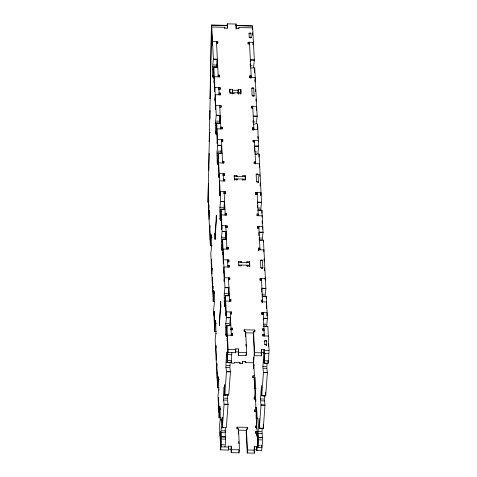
<?xml version="1.0" encoding="UTF-8"?>
<svg xmlns="http://www.w3.org/2000/svg" width="477" height="477" viewBox="0 0 477 477"><rect width="100%" height="100%" fill="white"/><g stroke="black" fill="none" stroke-linecap="round" stroke-linejoin="round"><path stroke-width="0.72" d="M209.153 153.803L207.966 202.397L208.336 183.472L208.664 183.347L208.592 186M209.528 141.574A1.324 1.318 0 0 1 209.147 141.621L209.987 110.855M210.357 98.632A1.324 1.318 0 0 1 209.981 98.679L211.406 25.156L227.308 25.388L227.255 28.232M210.309 132.588L209.564 132.606L208.592 170.253M211.651 25.066L209.743 119.417M209.647 132.576L209.516 135.253M221.411 151.054L221.435 149.82M221.483 153.648L221.566 149.355M236.037 29.121L236.109 25.573L252.566 25.919L252.524 28.071M252.279 28.167L252.566 25.919M211.52 31.81L211.567 30.218M214.716 301.697L213.231 301.667L213.785 290.386L213.97 293.289L214.197 291.685L214.382 292.789L214.417 302.537L213.636 309.662L214.745 331.658L216.069 331.688M214.745 331.658L215.306 320.377L215.485 323.281L216.475 323.299M226.474 239.734C226.772 238.929 222.312 238.834 222.515 239.651L221.978 250.604L221.793 247.706L221.566 249.31L221.382 248.207L221.346 238.458L222.127 231.333L221.012 209.337L224.959 209.653M218.585 387.825L217.595 387.807L218.15 376.526L218.329 379.424L219.319 379.448M220.434 417.822L219.11 417.792L219.664 406.517L219.849 409.415L220.839 409.433M230.844 325.702L226.897 325.463L226.342 336.744L226.158 333.846L225.931 335.444L225.746 334.341L225.71 324.593L226.492 317.467L225.377 295.472L229.336 295.555L229.318 295.877M254.497 72.826L254.724 67.913L250.753 67.984M257.341 128.975C257.705 124.211 258.826 122.81 253.585 124.294M258.945 156.993L259.083 154.047L255.123 153.964L255.106 154.286L256.423 154.315M261.79 213.141L261.927 210.19L257.962 210.262M256.03 388.612L254.545 388.576L255.106 377.295L255.732 389.447L254.956 396.506M263.37 241.821L263.447 240.181L259.476 240.253M256.113 417.59L256.62 407.286L257.252 419.438L256.471 426.563M263.656 330.495L263.715 329.184M266.184 298.62L266.291 296.33L262.32 296.485M267.794 326.644L267.812 326.322L263.835 326.477M225.317 427.958C224.78 434.374 226.199 441.326 224.917 446.937M231.858 352.628L231.124 362.538L227.165 362.454L226.98 352.104L226.676 355.562L226.492 354.459L226.372 354.942L225.895 367.069L226.48 371.768L224.768 395.045L228.727 395.129L230.439 371.851L229.86 367.368L230.164 362.055M264.652 395.421L264.419 400.734L264.997 405.217L263.286 428.489L259.327 428.406L259.071 418.335L258.063 432.24L258.641 437.725L258.212 445.315L260.245 445.285M220.601 123.436L216.653 123.197L216.093 134.478L215.914 131.58L215.687 133.178L215.503 132.075L215.467 122.333L216.248 115.201L213.809 67.054C217.19 66.756 220.589 67.615 214.447 67.388M222.121 153.427L218.168 153.189L217.613 164.47L217.434 161.572L218.424 161.59M253.537 67.501L254.319 59.911L252.691 27.869L238.876 27.577L238.917 28.441L236.276 28.381L236.055 24.035L227.261 23.85L227.481 28.203L224.84 28.143L224.798 27.284L211.776 27.01L213.404 59.059L212.623 66.184L212.659 75.932L212.843 77.035L213.07 75.438L213.249 78.335L213.809 67.054M213.404 59.059L217.363 59.142L216.594 66.905M216.653 123.197L217.762 145.193L216.993 151.781L217.202 163.17L217.434 161.572M216.248 115.201L220.207 115.285L219.438 123.048M217.762 145.193L221.727 145.276L220.952 153.039M218.168 153.189L220.607 201.342L219.837 207.93L219.992 219.295L220.279 217.715L221.268 217.739M217.595 387.807L215.151 339.654L215.926 333.065L215.717 321.677L215.485 323.281M222.532 239.329L224.971 287.476L224.202 294.065L224.357 305.435L224.637 303.855L225.627 303.873M219.11 417.792L217.995 395.803L218.77 389.214L218.561 377.826L218.329 379.424M239.192 450.252L238.905 452.828L231.208 452.667L231.256 446.21L228.614 446.156L228.435 450.026L220.738 449.865L219.515 425.794L220.291 419.205L220.076 407.817L219.849 409.415M227.767 394.646L227.463 399.959L228.042 404.442L226.331 427.72L222.371 427.636L222.169 417.274L221.883 420.744L221.698 419.641L221.578 420.124L221.101 432.251L221.686 436.95L220.738 449.865M265.081 363.116L267.072 363.438L266.816 368.143L267.394 372.626L265.683 395.904L261.724 395.821L261.521 385.458L260.46 399.648L261.038 405.134L259.327 428.406M268.289 360.773L268.08 363.313L264.121 363.23L263.918 352.867L262.857 367.057L263.435 372.543L261.724 395.821M211.705 245.548L210.387 245.524L210.941 234.243L211.126 237.141L212.116 237.164M221.012 209.337L220.457 220.618L220.279 217.715M225.377 295.472L224.822 306.753L224.637 303.855M211.776 27.01L211.555 30.021L212.289 44.486M212.205 42.763L212.217 45.494L212.509 41.481L217.792 41.588L217.876 43.312L216.558 43.282M216.325 43.568L216.469 41.559L218.257 76.857M214.167 81.507L214.09 82.509L214.298 76.773L219.581 76.88L219.492 75.163L218.174 75.133L218.084 76.338M217.655 43.395L217.792 41.588M214.537 88.829L214.549 91.554L214.847 87.541L220.124 87.649L220.213 89.372L218.889 89.348M215.073 99.449L215.002 100.456L215.21 94.72L220.487 94.828L220.398 93.104L219.08 93.081L218.949 94.881M215.443 106.77L215.461 109.495L215.753 105.483L221.036 105.596L221.119 107.319L219.802 107.289M208.55 201.884L208.33 204.895L210.387 245.524M208.759 206.016L208.831 205.015L208.843 207.739M209.027 211.329L209.099 210.327L209.117 213.052M209.194 214.632L209.266 213.63L209.057 219.366M219.36 76.964L219.492 75.163M218.704 88.96L218.806 87.625L219.17 94.798M209.552 229.139L209.85 225.126L209.862 227.857M219.992 89.455L220.124 87.649M216.802 133.548L216.725 134.55L216.934 128.814L222.216 128.921L222.127 127.204L220.809 127.174L220.672 128.981M224.709 28.489L224.798 27.284M220.267 94.911L220.398 93.104M210.232 235.179L210.309 234.171L210.101 239.907M217.172 140.87L217.184 143.595L217.482 139.582L222.759 139.689L222.848 141.413L221.525 141.389M220.899 107.403L221.036 105.596M227.124 25.657L227.261 23.85M211.281 263.238L211.579 259.226L211.591 261.951M218.526 167.642L218.454 168.643L218.663 162.907L223.94 163.021L223.856 161.298L222.532 161.268M221.996 129.005L222.127 127.204M221.292 141.669L221.441 139.666L222.622 162.991M211.961 269.272L212.038 268.271L211.83 274.007M218.901 174.964L218.913 177.688L219.205 173.676L224.488 173.789L224.578 175.512L223.254 175.482M214.894 236.169L216.373 216.105M215.026 238.756L216.504 218.687M212.193 281.18L212.486 277.167L212.498 279.898M222.628 141.496L222.759 139.689M219.438 185.589L219.366 186.59L219.569 180.855L224.852 180.962L224.762 179.245L223.445 179.215M212.873 287.22L212.945 286.212L212.736 291.948M219.808 192.911L219.819 195.636L220.118 191.623L225.394 191.73L225.484 193.453L224.166 193.429M223.719 163.104L223.856 161.298M223.021 175.763L223.17 173.759L223.534 180.938M229.687 91.697L229.866 89.288L232.508 89.342L232.329 93.218L234.469 93.259M213.917 315.279L214.215 311.266L214.227 313.991M221.751 220.702L221.089 220.684L221.298 214.948L226.581 215.061L226.492 213.338L225.174 213.308L225.037 215.115M221.089 220.684L221.167 219.682L221.823 219.694M224.357 175.596L224.488 173.789M235.924 25.841L236.055 24.035M224.631 181.045L224.762 179.245M214.596 321.313L214.674 320.311L214.465 326.047M225.889 227.523L227.213 227.553L227.124 225.83L221.847 225.716L221.549 229.729L221.537 227.004M223.928 193.71L224.077 191.706L225.257 215.032M232.329 93.218L232.508 89.342M225.222 194.139L225.394 191.73M232.591 93.993L232.681 92.788L238.399 92.908L238.44 93.772L241.082 93.826L240.861 89.521L238.226 89.461L238.047 93.337L238.226 89.461M238.786 28.781L238.876 27.577M215.646 349.373L215.944 345.36L215.956 348.085M222.89 253.776L222.819 254.784L223.027 249.048L228.304 249.155L228.221 247.432L226.897 247.408L226.808 248.612M226.36 215.145L226.492 213.338M225.704 227.135L225.806 225.8L226.986 249.131M216.325 355.407L216.397 354.405L216.188 360.141M223.266 261.098L223.278 263.823L223.57 259.81L228.853 259.923L228.936 261.646L227.618 261.617M219.259 322.309L220.738 302.239M219.39 324.891L220.869 304.827M216.552 367.32L216.85 363.307L216.862 366.032M223.802 271.723L223.725 272.725L223.934 266.989L229.216 267.102L229.127 265.379L227.809 265.349M226.992 227.636L227.124 225.83M217.232 373.354L217.309 372.352L217.101 378.088M224.172 279.045L224.184 281.77L224.482 277.757L229.759 277.87L229.848 279.594L228.525 279.564M238.309 94.112L238.399 92.908M228.084 249.238L228.221 247.432M227.386 261.903L227.529 259.893L227.893 267.072M234.141 176.627L234.231 175.423L236.866 175.482L236.914 176.341M240.718 93.963L240.861 89.521M234.314 180.211L234.416 178.869L245.411 179.102L245.279 176.514L234.285 176.287M218.281 401.413L218.579 397.401L218.591 400.125M225.526 305.817L225.454 306.824L225.663 301.088L230.94 301.196L230.856 299.473L229.532 299.449L229.401 301.255M228.674 262.332L228.853 259.923M228.996 267.186L229.127 265.379M228.292 279.85L228.441 277.841L229.622 301.172M218.961 407.447L219.032 406.446L218.83 412.182M230.254 313.657L231.572 313.687L231.488 311.964L226.205 311.851L225.913 315.869L225.901 313.139M236.783 176.687L236.866 175.482M229.628 279.677L229.759 277.87M236.956 180.127L237.045 178.923L237.087 179.787L234.445 179.734L234.231 175.423M248.016 44.033L248.147 42.226L253.424 42.334L253.251 44.743M220.01 435.513L220.302 431.494L220.32 434.225M227.255 339.916L227.183 340.918L227.392 335.182L232.669 335.295L232.579 333.572L231.262 333.542L231.13 335.349M249.316 44.26L249.465 42.25L251.254 77.548M224.768 394.98L224.566 384.683L224.279 388.153L224.095 387.05L223.868 388.648L223.504 398.873L224.083 404.359L222.371 427.636M230.719 301.279L230.856 299.473M227.165 362.454L228.119 349.54L226.897 325.463M251.135 38.023L251.009 33.64A0.99 0.644 4.2 0 0 249.984 32.973A0.99 0.644 4.2 0 0 249.03 33.599L249.215 37.23A0.99 0.644 4.2 0 0 250.234 37.856A0.99 0.644 4.2 0 0 251.188 37.23L249.215 37.23M231.309 314.373L231.488 311.964M252.56 29.675L252.691 27.869M230.85 329.893L230.987 328.087L232.305 328.116L232.394 329.84L231.071 329.81M249.709 77.679L249.847 75.795L251.164 75.825L250.991 78.234M249.9 78.019L249.847 75.795M242.674 180.246L242.763 179.048L242.805 179.907L245.446 179.96L245.226 175.655L242.59 175.602L242.632 176.46M253.043 44.623L253.114 43.622M232.174 329.923L232.305 328.116M225.287 432.693L225.424 430.886L225.508 432.609M232.448 335.379L232.579 333.572M238.506 262.767L238.595 261.563L241.231 261.617L241.279 262.475M231.315 362.085L231.411 360.743M245.136 176.86L245.226 175.655M231.595 362.657L231.691 361.322M251.248 108.112L251.391 106.228L256.668 106.341L256.376 110.354M241.141 262.821L241.231 261.617M252.56 108.267L252.709 106.258L253.889 129.589M254.968 80.971L255.213 77.632L249.936 77.518M254.086 96.282L253.782 88.352A0.99 0.644 4.2 0 0 252.756 87.69A0.99 0.644 4.2 0 0 251.802 88.311L252.166 95.489A0.99 0.644 4.2 0 0 253.186 96.157A0.99 0.644 4.2 0 0 254.146 95.531L252.166 95.489M228.435 450.026L228.614 446.156M227.165 338.193L227.893 352.551L235.596 352.712L235.769 348.836L238.411 348.896L238.363 355.347L246.066 355.508L246.353 352.932M235.596 352.712L235.769 348.836M252.309 130.245L252.482 127.836L253.806 127.866L253.627 130.275M253.025 141.532L253.114 140.327L258.397 140.435L258.295 141.776M231.208 452.667L231.256 446.21M238.363 355.347L238.411 348.896M254.289 142.361L254.438 140.351L255.618 163.683M254.074 163.814L254.211 161.93L255.529 161.959L255.392 163.844M246.865 262.94L246.949 261.736L249.59 261.79L249.811 266.1L247.169 266.041L247.128 265.182L247.038 266.387M239.877 363.707L239.967 362.502L234.249 362.383L234.29 363.241L231.649 363.188L231.542 361.035M236.944 428.924L237.081 427.118L247.635 427.338L247.724 429.061L246.406 429.032L246.18 432.043L247.247 453.001L254.301 453.15L254.348 446.693L256.99 446.752L256.811 450.622L261.652 450.723L262.052 445.339M244.105 331.604L244.236 329.798L254.796 330.018L254.885 331.742L253.561 331.712L253.341 334.723L254.402 355.687L261.462 355.83L261.509 349.379L264.151 349.432L263.972 353.302L268.807 353.403M249.501 262.994L249.59 261.79M242.543 363.557L242.692 361.554L245.327 361.608L245.256 362.609L253.615 362.788L254.474 351.078M249.68 266.577L249.644 262.654L238.643 262.422M255.612 194.246L255.75 192.368L261.032 192.475L260.812 195.487L260.698 193.28M237.081 427.118L237.164 428.841L238.482 428.865L238.375 434.082M244.236 329.798L244.325 331.521L245.643 331.551L245.536 336.762M255.803 194.592L255.75 192.368M256.924 194.401L257.073 192.392L258.254 215.723M259.333 167.111L259.577 163.766L254.301 163.653L254.211 161.93M258.433 182.673L258.14 174.493A0.99 0.644 4.2 0 0 257.121 173.825A0.99 0.644 4.2 0 0 256.161 174.451L256.525 181.63A0.99 0.644 4.2 0 0 257.55 182.297A0.99 0.644 4.2 0 0 258.504 181.671L256.525 181.63M238.905 452.828L239.418 447.241L238.482 428.865M246.066 355.508L246.573 349.927L245.643 331.551M258.033 215.807L258.164 214L256.847 213.97L256.936 215.693L262.213 215.807L262.117 217.142M260.192 185.726L260.263 184.718M257.347 228.268L257.479 226.462L262.761 226.575L262.583 228.984M258.653 228.495L258.802 226.492L259.983 249.817M258.397 250.449L258.576 248.07L259.893 248.094L259.756 249.978M258.623 250.294L258.576 248.07M247.503 429.145L247.635 427.338M254.664 331.825L254.796 330.018M253.537 359.467L253.698 357.273M247.247 453.001L247.468 449.99L246.406 429.032M253.508 368.095L253.806 364.076L254.348 374.844L254.128 380.247M254.402 355.687L254.623 352.676L253.561 331.712M252.816 377.701L252.959 375.822L254.277 375.852M259.977 280.387L260.114 278.502L265.397 278.616L265.295 279.951M261.289 280.536L261.438 278.532L262.618 301.858M254.181 380.02L254.366 377.569L253.043 377.546L252.959 375.822M263.793 251.91L263.942 249.9L258.659 249.793M255.237 399.261L254.366 377.569M262.398 301.941L262.529 300.134L261.211 300.111L261.295 301.834L266.577 301.941L266.381 304.618M254.551 411.723L254.682 409.916L256.662 409.958M255.433 399.511L255.535 398.176L255.916 408.223L256.578 408.234M261.712 314.403L261.843 312.602L267.12 312.709L266.87 316.12M255.916 408.223L255.988 407.221L255.869 411.752M262.797 314.665L262.857 313.914M263 314.832L263.161 312.626L264.347 335.957M255.416 427.273L255.505 426.068L256.823 426.098L256.692 427.899M262.571 329.953L262.66 328.748L263.984 328.778L263.847 330.585M254.128 449.704L254.348 446.693M261.289 352.384L261.509 349.379M255.642 433.402L255.779 431.524L257.097 431.554L256.876 434.559M262.797 336.088L262.94 334.204L264.258 334.234L264.121 336.112M258.015 436.592L257.353 436.574L257.425 435.573L257.33 439.806M256.811 450.622L256.99 446.752M263.972 353.302L264.151 349.432M257.491 445.214L257.693 440.885L257.914 447.629L258.212 445.315M264.121 363.23L264.353 360.654L268.378 360.994L268.485 360.594L269.034 350.392L267.812 326.322M264.848 353.32L264.419 360.916M266.679 345.736L266.762 344.609L264.783 344.567M268.259 336.643L268.307 336.041L263.024 335.927L262.94 334.204M262.255 428.012C261.462 433.575 263.37 440.486 262.106 445.136M254.724 67.913L257.163 116.06L256.382 123.65M257.568 124.056L258.677 146.051L257.902 153.642M259.083 154.047L261.521 202.194L260.752 209.958L258.117 209.904M261.927 210.19L263.042 232.186L262.272 239.949L258.975 239.883M263.447 240.181L265.886 288.335L265.117 296.098L261.819 296.026M266.291 296.33L267.406 318.326L266.637 326.089L263.34 326.018M211.126 237.141L211.353 235.543L211.561 246.931L210.792 253.52L213.231 301.667M222.02 239.108L225.317 239.174L226.086 231.411L222.127 231.333M253.186 116.173L257.163 116.06M220.499 209.117L223.796 209.188L224.572 201.425L220.607 201.342M226.068 231.667L222.765 231.595M224.864 295.251L228.161 295.323L228.93 287.559L224.971 287.476M254.295 60.168L250.991 60.096M226.384 325.242L229.681 325.314L230.451 317.551L226.492 317.467M261.503 202.445L258.2 202.379M267.382 318.576L264.085 318.505M250.157 61.491L250.359 59.834L254.319 59.911M254.515 147.631L254.718 145.968L258.677 146.051M257.359 203.774L257.562 202.111L261.521 202.194M258.88 233.766L259.083 232.102L263.042 232.186M261.724 289.915L261.927 288.251L265.886 288.335M263.244 319.906L263.447 318.242L267.406 318.326M227.308 25.388L211.406 25.156M236.109 25.573L251.606 25.996M209.981 98.679L210.226 98.584A1.324 1.318 0 0 0 210.601 98.536M209.892 116.734L209.659 119.453M209.147 141.621L209.391 141.526A1.324 1.318 0 0 0 209.677 141.502L209.528 141.574M208.89 167.516L208.676 170.223M249.03 33.64L251.009 33.682M249.554 43.973L248.231 43.95L248.147 42.226M213.38 59.309L216.677 59.381M213.32 64.967L216.624 65.039M250.276 65.743L252.255 65.784M212.635 66.822L215.932 66.887M212.76 69.403L213.75 69.427M251.802 88.311L253.782 88.352M232.549 90.207L238.267 90.326M229.646 92.299L232.281 92.353M238.005 92.472L240.641 92.526M252.798 107.981L251.474 107.951L251.391 106.228M216.224 115.452L219.521 115.523M253.836 116.239L257.139 116.31M216.164 121.116L219.468 121.188M253.12 121.891L255.1 121.933M215.479 122.965L218.776 123.036M215.604 125.552L216.928 125.576M257.848 129.672L252.571 129.559L252.482 127.836M254.521 142.074L253.204 142.051L253.114 140.327M217.745 145.443L221.042 145.515M255.356 146.23L258.659 146.302M217.685 151.108L220.982 151.173M254.64 151.883L256.62 151.919M216.993 152.956L220.296 153.028M217.124 155.544L218.448 155.568M256.161 174.451L258.14 174.493M255.839 194.091L257.157 194.115M221.245 201.604L224.548 201.676M219.867 207.239L223.17 207.31M258.146 208.038L260.126 208.079M258.612 210.446L261.247 210.5M219.969 211.687L221.292 211.716M209.188 212.05L209.85 212.062M221.006 218.961L221.662 218.979M258.886 228.215L257.568 228.185L257.479 226.462M221.459 228.006L222.121 228.024M259.721 232.371L263.018 232.436M221.388 237.23L224.691 237.296M259.005 238.017L261.646 238.071M222.515 239.651L224.494 239.692M221.489 241.678L222.807 241.708M211.067 245.214L211.722 245.226M211.561 245.756L212.217 245.768M260.525 260.585L262.505 260.627L262.869 267.806A0.99 0.644 4.2 0 1 261.915 268.432A0.99 0.644 4.2 0 1 260.889 267.764L260.525 260.585A0.99 0.644 4.2 0 1 261.485 259.959A0.99 0.644 4.2 0 1 262.505 260.627M238.774 265.009L249.775 265.236M260.889 267.764L262.869 267.806M261.521 280.255L260.203 280.226L260.114 278.502M225.609 287.738L228.912 287.81M262.565 288.513L265.862 288.585M224.232 293.373L227.535 293.444M261.849 294.16L264.491 294.22M226.02 295.812L228.656 295.865M224.333 297.821L225.651 297.851M213.249 301.345L214.567 301.375M225.365 305.101L226.026 305.113M263.25 314.349L261.933 314.319L261.843 312.602M225.824 314.146L226.486 314.158M227.13 317.73L230.427 317.801M225.752 323.364L229.049 323.436M263.37 324.151L266.005 324.211M226.879 325.785L227.535 325.803M225.854 327.812L226.843 327.836M264.067 330.501L262.749 330.472L262.66 328.748M214.769 331.336L216.087 331.366M245.422 332.839L253.871 333.012M215.89 333.757L216.552 333.769M226.289 336.428L226.951 336.44M264.598 340.977L266.577 341.019L266.488 345.098L264.807 344.782L264.598 340.977A0.99 0.644 4.2 0 1 265.558 340.357A0.99 0.644 4.2 0 1 266.577 341.019M228.119 349.54L235.817 349.701M264.192 350.291L269.034 350.392M235.549 351.847L238.19 351.901M261.945 352.402L263.924 352.443M238.583 352.336L246.287 352.497M254.623 352.676L261.682 352.825M228.4 354.679L231.697 354.745M227.32 360.338L230.624 360.409M226.158 362.586L228.137 362.627M226.599 365.609L229.896 365.674M262.893 366.366L266.19 366.437M225.907 367.457L229.204 367.528M263.525 368.244L266.822 368.316M227.124 371.577L230.427 371.649M263.423 372.34L266.721 372.406M226.48 371.768L230.439 371.851M263.435 372.543L267.394 372.626M217.613 387.479L218.931 387.509M254.569 388.254L255.887 388.284M218.74 389.9L219.396 389.918M224.762 394.759L228.06 394.825M223.761 395.177L225.74 395.218L225.716 394.67M264.675 396.029L262.684 395.701M255.374 397.454L254.05 397.43L254.14 399.148L256.119 399.189M224.202 398.2L227.499 398.265M260.496 398.957L263.793 399.028M223.51 400.048L226.808 400.12M261.122 400.835L264.425 400.907M255.547 400.901L256.203 400.913M224.727 404.168L228.03 404.24M261.026 404.925L264.324 404.997M224.083 404.359L228.042 404.442M261.038 405.134L264.997 405.217M219.718 406.833L220.38 406.845M219.134 417.47L220.452 417.5M256.083 418.246L257.407 418.275M256.066 418.567L257.389 418.597M220.255 419.891L220.917 419.909M259.977 428.131L263.286 428.489M221.364 427.762L223.343 427.803M262.278 428.62L260.299 428.579L260.275 427.97M238.261 430.159L246.71 430.332M221.805 430.791L225.102 430.856M258.099 431.548L261.396 431.613M257.186 433.271L255.869 433.247L255.779 431.524M221.113 432.639L224.411 432.711M258.725 433.426L262.028 433.498M222.33 436.759L225.633 436.825M258.623 437.516L261.927 437.588M221.686 436.95L225.645 437.033M258.641 437.725L262.6 437.803M222.193 439.078L225.49 439.15M258.486 439.836L261.784 439.907M221.113 444.743L224.411 444.808M228.656 447.015L220.958 446.854L220.231 432.502M257.031 447.611L261.873 447.712L261.736 445.035M228.394 449.167L231.029 449.221M254.79 449.716L256.769 449.757M231.428 449.656L239.126 449.817M247.468 449.99L254.527 450.139M257.807 442.298L257.443 438.297A0.99 0.644 4.2 0 1 257.86 437.767M252.566 32.734L252.691 35.215M253.037 42.042L253.168 44.623M254.992 80.637L255.07 82.11M255.439 89.473L255.553 91.679M255.922 99.043L256.036 101.255M256.37 107.88L256.447 109.352M257.813 136.267L257.938 138.795M259.726 174.135L259.84 176.347M260.192 183.287L260.323 185.917M262.1 220.97L262.225 223.469M264.019 258.802L264.139 261.223M264.485 267.985L264.628 270.858M264.973 277.703L265.087 279.904M266.393 305.668L266.536 308.541M268.301 343.357L268.444 346.224M250.192 64.019L250.306 66.243M250.795 75.873L250.908 78.091M253.06 120.562L253.174 122.774M254.485 148.77L254.599 150.976M257.347 205.229L257.461 207.435M258.427 226.557L258.492 227.779M258.814 234.171L258.892 235.644M261.676 290.63L261.748 292.103M262.195 300.939L262.272 302.412M263.65 329.625L263.721 331.068M261.324 353.075L261.462 355.83M253.514 360.773L253.734 365.084A0.99 0.644 4.2 0 0 254.044 365.543M256.823 426.098L256.089 411.669L254.772 411.639L254.682 409.916M257.097 431.554L256.912 427.821L255.589 427.791L255.505 426.068M257.353 436.574L257.258 432.269L256.966 436.282L256.859 434.201M254.951 396.572L255.112 399.726M256.382 424.774L256.566 428.382M257.33 443.527L257.407 445.005M246.949 261.736L246.997 262.6M254.163 450.395L254.301 453.15M245.905 344.114L246.019 346.32M232.681 92.788L232.722 93.653L230.081 93.593L229.866 89.288M241.404 265.063L241.451 265.922L238.81 265.868L238.595 261.563M245.19 361.316L245.256 362.609M242.543 361.262L242.65 363.414L240.009 363.361L239.967 362.502M238.75 441.434L238.858 443.64M219.712 105.566L220.893 128.897M230.164 311.934L231.351 335.265M217.011 59.625L217.423 67.776M219.837 115.458L220.249 123.555M221.382 145.867L221.751 153.23M224.244 202.326L224.613 209.695M225.782 232.74L226.116 239.371M228.602 288.466L228.978 295.829M230.176 319.554L230.474 325.326M214.078 79.784L214.62 90.552M214.984 97.725L215.532 108.494M216.713 131.825L217.262 142.593M218.442 165.918L218.985 176.687M219.348 183.866L219.897 194.634M221.078 217.959L221.62 228.727M222.807 252.053L223.349 262.821M223.713 270L224.262 280.768M225.442 304.093L225.985 314.862M216.224 218.108L216.331 215.24L216.397 221.555L216.355 220.696M220.589 304.248L220.69 301.381L220.762 307.695L220.72 306.83M215.044 234.165L215.002 233.301L215.073 239.615L215.175 236.747M219.408 320.3L219.366 319.441L219.432 325.749L219.539 322.881M208.312 197.234L209.284 216.355M209.779 226.134L210.321 236.896M211.502 260.227L212.05 270.996M212.414 278.174L212.957 288.937M214.137 312.268L214.686 323.036M215.866 346.362L216.415 357.13M216.779 364.309L217.321 375.077M218.502 398.402L219.05 409.171M268.08 363.313L268.038 360.582M265.683 395.904L265.623 392.13M263.221 424.542L263.274 428.203M253.591 368.333A0.99 0.644 4.2 0 1 253.531 368.208M208.908 153.898A1.324 1.318 0 0 1 209.194 153.934M209.743 110.956A1.324 1.318 0 0 1 210.118 111.016"/></g></svg>
